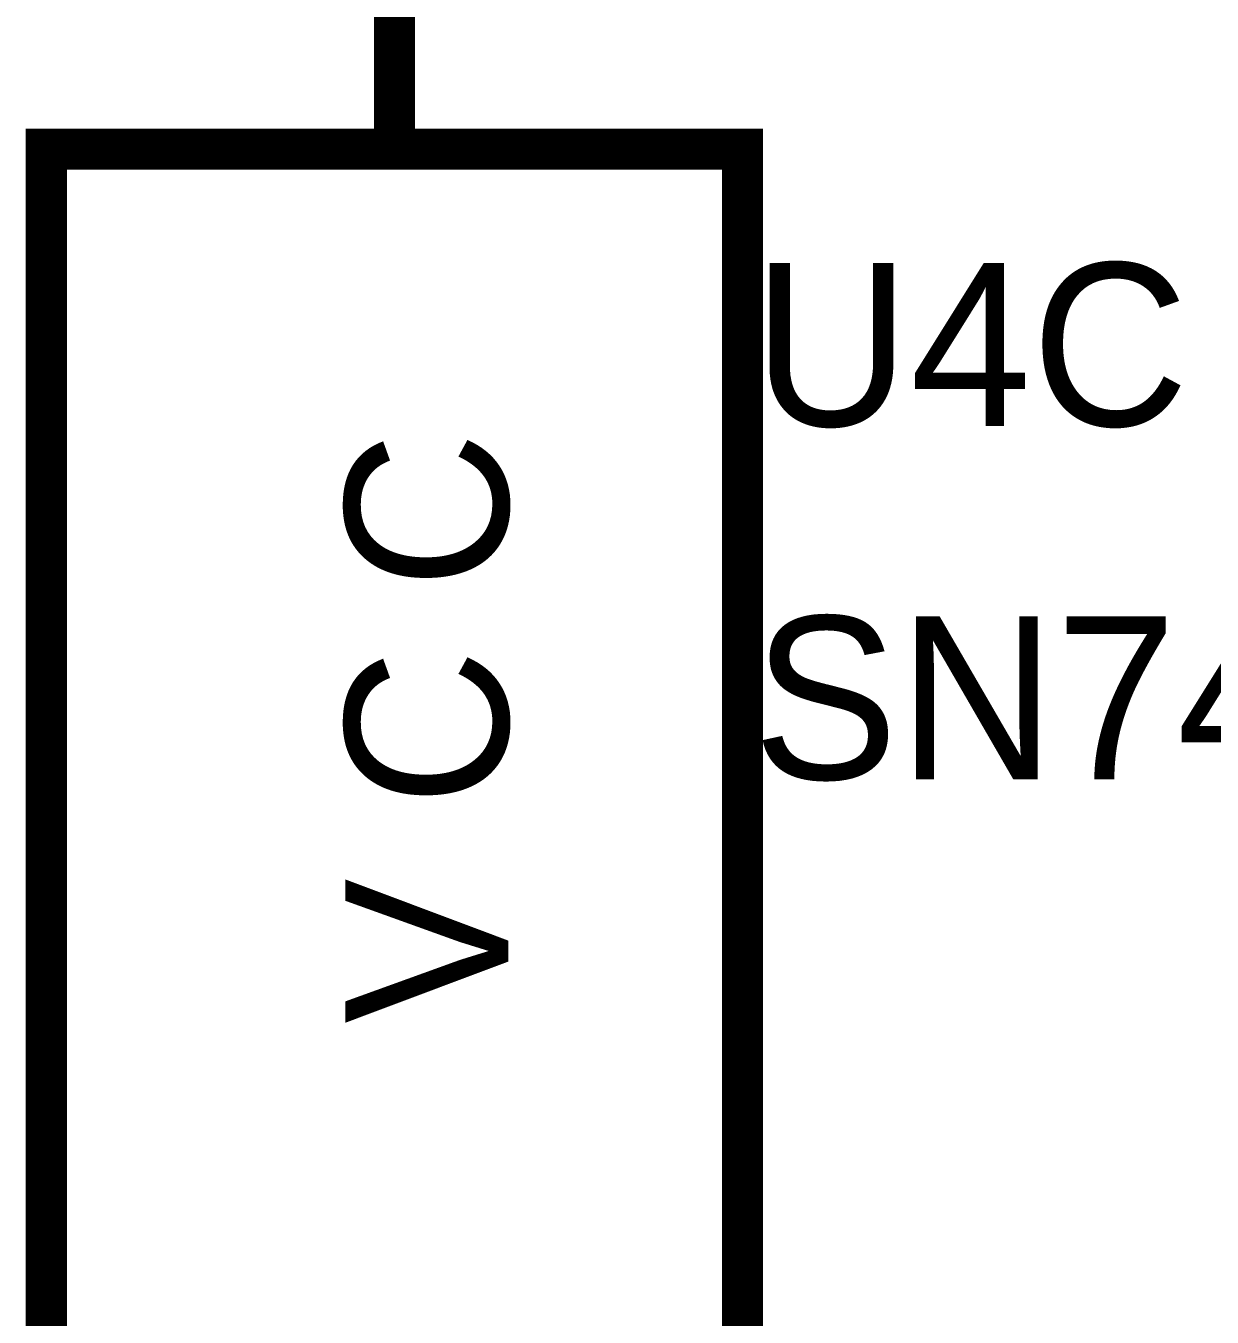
# Model space of a CAD drawing. Header units: inches. Extents: x 0 to 569, y 0 to 432.
# Drawn here: x 164.95 to 173.62, y 77.83 to 87.26 of the extents above; entities that cross this region are included whole.
import ezdxf

# ---------------------------------------------------------------- set-up
doc = ezdxf.new("R2010")
doc.units = ezdxf.units.IN
doc.layers.add('Sheet', color=255, linetype='Continuous')

msp = doc.modelspace()

# ---------------------------------------------------------------- linework, layer by layer
at = {"layer": 'Sheet'}
msp.add_lwpolyline([(167.6425, 86.3575, 0.2997, 0.2997, 0), (167.6425, 91.4301, 0.2997, 0.2997, 0)], format="xyseb", dxfattribs=at)
for points in [[(165.1, 86.3575, 0.2997, 0.2997, 0), (170.185, 86.3575, 0.2997, 0.2997, 0), (170.185, 71.115, 0.2997, 0.2997, 0), (165.1, 71.115, 0.2997, 0.2997, 0), (165.1, 86.3575, 0.2997, 0.2997, 0)], [(165.1, 86.3575, 0.0991, 0.0991, 0), (165.1, 71.115, 0.0991, 0.0991, 0), (170.185, 71.115, 0.0991, 0.0991, 0), (170.185, 86.3575, 0.0991, 0.0991, 0), (165.1, 86.3575, 0.0991, 0.0991, 0), (165.1, 86.3575, 0.0991, 0.0991, 0)]]:
    msp.add_lwpolyline(points, format="xyseb", close=True, dxfattribs=at)

# ---------------------------------------------------------------- texts
for s, height, p in [('U4C', 1.19063, (170.2594, 84.3359)), ('SN74AC74PWR', 1.190625, (170.2594, 81.7562))]:
    msp.add_text(s, height=height, dxfattribs=at).set_placement(p)
for s, p in [('C', (168.4734, 83.1453)), ('C', (168.4734, 81.5578)), ('V', (168.4734, 79.9703))]:
    msp.add_text(s, height=1.1906, rotation=90, dxfattribs=at).set_placement(p)

doc.saveas('drawing.dxf')
